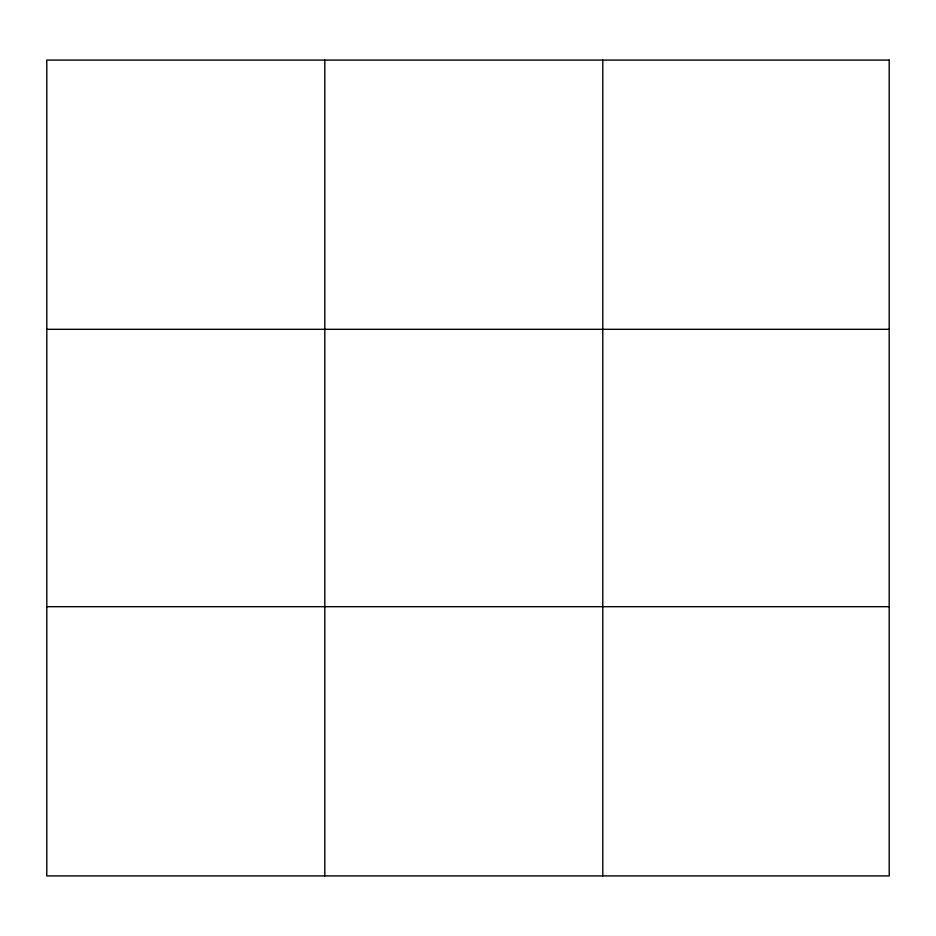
<?xml version="1.0" encoding="UTF-8"?>
<svg xmlns="http://www.w3.org/2000/svg" width="936" height="936" viewBox="0 0 936 936"><rect width="100%" height="100%" fill="white"/><g stroke="black" fill="none" stroke-linecap="round" stroke-linejoin="round"><path stroke-width="1.4" d="M324.792 60.079L324.792 875.92M602.784 60.079L602.784 875.92M46.8 329.308L889.2 329.308M46.8 606.692L889.2 606.692M889.2 60.079L889.2 875.92L46.8 875.92L46.8 60.079L889.2 60.079"/></g></svg>
